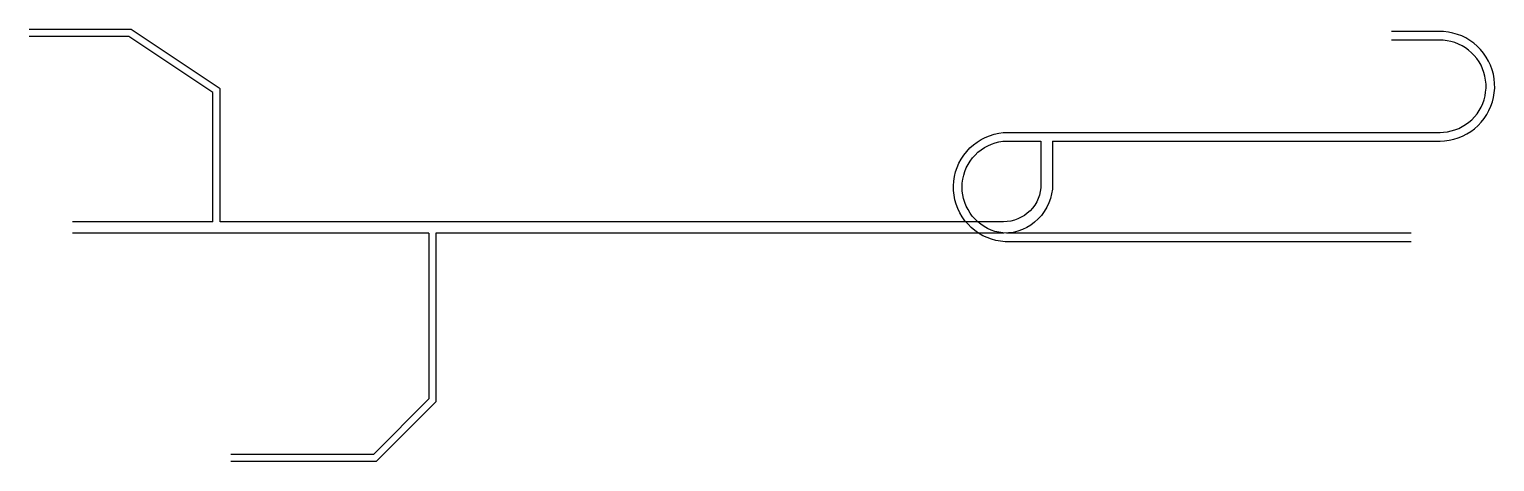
# Model space of a CAD drawing. Header units: metres. Extents: x 4320 to 5338, y 10054 to 10354.
import ezdxf

# ---------------------------------------------------------------- set-up
doc = ezdxf.new("R2010")
doc.units = ezdxf.units.M
for name, color, linetype in [('ACCESS_200_LEFT', 2, 'Continuous'), ('ACCESS_200_RIGHT', 2, 'Continuous'), ('DRIFT_200_01_LEFT', 4, 'Continuous'), ('DRIFT_200_01_RIGHT', 4, 'Continuous'), ('DRIFT_200_02_LEFT', 5, 'Continuous'), ('DRIFT_200_02_RIGHT', 5, 'Continuous'), ('DRIFT_200_03_LEFT', 5, 'Continuous'), ('DRIFT_200_03_RIGHT', 5, 'Continuous'), ('RAMP_LEFT', 1, 'Continuous'), ('RAMP_RIGHT', 1, 'Continuous')]:
    doc.layers.add(name, color=color, linetype=linetype)

msp = doc.modelspace()

# ---------------------------------------------------------------- linework, layer by layer
at = {"layer": 'ACCESS_200_LEFT'}
msp.add_polyline3d([(5030.8, 10277, 199.5), (5030.8, 10246.9, 200), (5030.7, 10243.7, 200), (5030.2, 10240.4, 200), (5029.4, 10237.1, 200), (5028.3, 10234, 200), (5026.8, 10231, 200), (5025.1, 10228.1, 200), (5023.1, 10225.4, 200), (5020.9, 10223, 200), (5018.4, 10220.7, 200), (5015.7, 10218.7, 200), (5012.9, 10217, 200), (5009.9, 10215.6, 200), (5006.7, 10214.5, 200), (5003.5, 10213.6, 200), (5000.2, 10213.2, 200), (4996.9, 10213, 200), (4700, 10213, 200)], dxfattribs=at)
at = {"layer": 'ACCESS_200_RIGHT'}
msp.add_polyline3d([(5022.8, 10277, 200.5), (5022.8, 10247.1, 200), (5022.7, 10244.5, 200), (5022.3, 10241.9, 200), (5021.7, 10239.5, 200), (5020.9, 10237.1, 200), (5019.8, 10234.7, 200), (5018.5, 10232.6, 200), (5016.9, 10230.5, 200), (5015.2, 10228.6, 200), (5013.3, 10226.9, 200), (5011.3, 10225.4, 200), (5009.1, 10224.1, 200), (5006.8, 10223, 200), (5004.4, 10222.1, 200), (5001.9, 10221.5, 200), (4999.4, 10221.1, 200), (4996.7, 10221, 200), (4700, 10221, 200)], dxfattribs=at)
at = {"layer": 'DRIFT_200_01_LEFT'}
for points in [[(4597.5, 10213, 200), (4350, 10213, 200)], [(4700, 10213, 200), (4602.5, 10213, 200)]]:
    msp.add_polyline3d(points, dxfattribs=at)
at = {"layer": 'DRIFT_200_01_RIGHT'}
for points in [[(4447.5, 10221, 200), (4350, 10221, 200)], [(4700, 10221, 200), (4452.5, 10221, 200)]]:
    msp.add_polyline3d(points, dxfattribs=at)
at = {"layer": 'DRIFT_200_02_LEFT'}
msp.add_polyline3d([(4602.5, 10213, 200), (4602.5, 10096, 200), (4561, 10054.5, 200), (4460, 10054.5, 200)], dxfattribs=at)
at = {"layer": 'DRIFT_200_02_RIGHT'}
msp.add_polyline3d([(4597.5, 10213, 200), (4597.5, 10098, 200), (4559, 10059.5, 200), (4460, 10059.5, 200)], dxfattribs=at)
at = {"layer": 'DRIFT_200_03_LEFT'}
msp.add_polyline3d([(4447.5, 10221, 200), (4447.5, 10310.7, 200), (4389.2, 10349.5, 200), (4320, 10349.5, 200)], dxfattribs=at)
at = {"layer": 'DRIFT_200_03_RIGHT'}
msp.add_polyline3d([(4452.5, 10221, 200), (4452.5, 10313.3, 200), (4390.8, 10354.5, 200), (4320, 10354.5, 200)], dxfattribs=at)
at = {"layer": 'RAMP_LEFT'}
msp.add_polyline3d([(5279.9, 10207, 250), (5276.9, 10207, 249.6), (5273.9, 10207, 249.3), (5270.9, 10207, 248.9), (5267.9, 10207, 248.6), (5264.9, 10207, 248.2), (5261.9, 10207, 247.8), (5258.9, 10207, 247.5), (5255.9, 10207, 247.1), (5252.9, 10207, 246.8), (5249.9, 10207, 246.4), (5246.9, 10207, 246), (5243.9, 10207, 245.7), (5240.9, 10207, 245.3), (5237.9, 10207, 245), (5234.9, 10207, 244.6), (5231.9, 10207, 244.2), (5228.9, 10207, 243.9), (5225.9, 10207, 243.5), (5222.9, 10207, 243.2), (5219.9, 10207, 242.8), (5216.9, 10207, 242.4), (5213.9, 10207, 242.1), (5210.9, 10207, 241.7), (5207.9, 10207, 241.4), (5204.9, 10207, 241), (5201.9, 10207, 240.6), (5198.9, 10207, 240.3), (5195.9, 10207, 239.9), (5192.9, 10207, 239.6), (5189.9, 10207, 239.2), (5186.9, 10207, 238.8), (5183.9, 10207, 238.5), (5180.9, 10207, 238.1), (5177.9, 10207, 237.8), (5175, 10207, 237.4), (5172, 10207, 237.1), (5169, 10207, 236.7), (5166, 10207, 236.3), (5163, 10207, 236), (5160, 10207, 235.6), (5157, 10207, 235.3), (5154, 10207, 234.9), (5151, 10207, 234.5), (5148, 10207, 234.2), (5145, 10207, 233.8), (5142, 10207, 233.5), (5139, 10207, 233.1), (5136, 10207, 232.7), (5133, 10207, 232.4), (5130, 10207, 232), (5127, 10207, 231.7), (5124, 10207, 231.3), (5121, 10207, 230.9), (5118, 10207, 230.6), (5115, 10207, 230.2), (5112, 10207, 229.9), (5109, 10207, 229.5), (5106, 10207, 229.1), (5103, 10207, 228.8), (5100, 10207, 228.4), (5097, 10207, 228.1), (5094, 10207, 227.7), (5091, 10207, 227.3), (5088, 10207, 227), (5085, 10207, 226.6), (5082, 10207, 226.3), (5079, 10207, 225.9), (5076, 10207, 225.5), (5073, 10207, 225.2), (5070, 10207, 224.8), (5067, 10207, 224.5), (5064, 10207, 224.1), (5061, 10207, 223.7), (5058, 10207, 223.4), (5055, 10207, 223), (5052, 10207, 222.7), (5049.1, 10207, 222.3), (5046.1, 10207, 221.9), (5043.1, 10207, 221.6), (5040.1, 10207, 221.2), (5037.1, 10207, 220.9), (5034.1, 10207, 220.5), (5031.1, 10207, 220.1), (5028.1, 10207, 219.8), (5025.1, 10207, 219.4), (5022.1, 10207, 219.1), (5019.1, 10207, 218.7), (5016.1, 10207, 218.3), (5013.1, 10207, 218), (5010.1, 10207, 217.6), (5007.1, 10207, 217.3), (5004.1, 10207, 216.9), (5001.1, 10207, 216.5), (5000, 10207, 216.4), (4997.9, 10207.1, 216.2), (4994.7, 10207.4, 215.8), (4991.5, 10208, 215.5), (4988.4, 10208.8, 215.1), (4985.3, 10210, 214.7), (4982.4, 10211.3, 214.4), (4979.5, 10213, 214), (4976.9, 10214.8, 213.7), (4974.4, 10216.9, 213.3), (4972.1, 10219.2, 212.9), (4970, 10221.7, 212.6), (4968.1, 10224.4, 212.2), (4966.4, 10227.2, 211.9), (4965, 10230.1, 211.5), (4963.9, 10233.1, 211.2), (4963, 10236.3, 210.8), (4962.4, 10239.5, 210.4), (4962.1, 10242.7, 210.1), (4962, 10246, 209.7), (4962.2, 10249.2, 209.4), (4962.7, 10252.4, 209), (4963.5, 10255.6, 208.6), (4964.5, 10258.7, 208.3), (4965.8, 10261.7, 207.9), (4967.4, 10264.5, 207.6), (4969.2, 10267.2, 207.2), (4971.2, 10269.8, 206.8), (4973.4, 10272.2, 206.5), (4975.8, 10274.3, 206.1), (4978.4, 10276.3, 205.8), (4981.2, 10278, 205.4), (4984.1, 10279.5, 205), (4987.1, 10280.7, 204.7), (4990.2, 10281.7, 204.3), (4993.4, 10282.4, 204), (4996.6, 10282.8, 203.6), (4999.9, 10283, 203.2), (5000, 10283, 203.2), (5002.9, 10283, 202.9), (5005.9, 10283, 202.5), (5008.9, 10283, 202.2), (5011.9, 10283, 201.8), (5014.9, 10283, 201.4), (5017.9, 10283, 201.1), (5020.8, 10283, 200.7), (5023.8, 10283, 200.4), (5026.8, 10283, 200), (5029.8, 10283, 199.6), (5032.8, 10283, 199.3), (5035.8, 10283, 198.9), (5038.8, 10283, 198.6), (5041.8, 10283, 198.2), (5044.8, 10283, 197.8), (5047.8, 10283, 197.5), (5050.8, 10283, 197.1), (5053.8, 10283, 196.8), (5056.8, 10283, 196.4), (5059.8, 10283, 196), (5062.8, 10283, 195.7), (5065.8, 10283, 195.3), (5068.8, 10283, 195), (5071.8, 10283, 194.6), (5074.8, 10283, 194.2), (5077.8, 10283, 193.9), (5080.8, 10283, 193.5), (5083.8, 10283, 193.2), (5086.8, 10283, 192.8), (5089.8, 10283, 192.4), (5092.8, 10283, 192.1), (5095.8, 10283, 191.7), (5098.8, 10283, 191.4), (5101.8, 10283, 191), (5104.8, 10283, 190.6), (5107.8, 10283, 190.3), (5110.8, 10283, 189.9), (5113.8, 10283, 189.6), (5116.8, 10283, 189.2), (5119.8, 10283, 188.8), (5122.8, 10283, 188.5), (5125.8, 10283, 188.1), (5128.8, 10283, 187.8), (5131.8, 10283, 187.4), (5134.8, 10283, 187.1), (5137.8, 10283, 186.7), (5140.8, 10283, 186.3), (5143.8, 10283, 186), (5146.7, 10283, 185.6), (5149.7, 10283, 185.3), (5152.7, 10283, 184.9), (5155.7, 10283, 184.5), (5158.7, 10283, 184.2), (5161.7, 10283, 183.8), (5164.7, 10283, 183.5), (5167.7, 10283, 183.1), (5170.7, 10283, 182.7), (5173.7, 10283, 182.4), (5176.7, 10283, 182), (5179.7, 10283, 181.7), (5182.7, 10283, 181.3), (5185.7, 10283, 180.9), (5188.7, 10283, 180.6), (5191.7, 10283, 180.2), (5194.7, 10283, 179.9), (5197.7, 10283, 179.5), (5200.7, 10283, 179.1), (5203.7, 10283, 178.8), (5206.7, 10283, 178.4), (5209.7, 10283, 178.1), (5212.7, 10283, 177.7), (5215.7, 10283, 177.3), (5218.7, 10283, 177), (5221.7, 10283, 176.6), (5224.7, 10283, 176.3), (5227.7, 10283, 175.9), (5230.7, 10283, 175.5), (5233.7, 10283, 175.2), (5236.7, 10283, 174.8), (5239.7, 10283, 174.5), (5242.7, 10283, 174.1), (5245.7, 10283, 173.7), (5248.7, 10283, 173.4), (5251.7, 10283, 173), (5254.7, 10283, 172.7), (5257.7, 10283, 172.3), (5260.7, 10283, 171.9), (5263.7, 10283, 171.6), (5266.7, 10283, 171.2), (5269.6, 10283, 170.9), (5272.6, 10283, 170.5), (5275.6, 10283, 170.1), (5278.6, 10283, 169.8), (5281.6, 10283, 169.4), (5284.6, 10283, 169.1), (5287.6, 10283, 168.7), (5290.6, 10283, 168.3), (5293.6, 10283, 168), (5296.6, 10283, 167.6), (5299.6, 10283, 167.3), (5300, 10283, 167.2), (5302.4, 10283.1, 166.9), (5305.1, 10283.4, 166.5), (5307.8, 10284, 166.2), (5310.4, 10284.7, 165.8), (5313, 10285.7, 165.5), (5315.4, 10287, 165.1), (5317.8, 10288.4, 164.7), (5320, 10290, 164.4), (5322, 10291.8, 164), (5324, 10293.8, 163.7), (5325.7, 10295.9, 163.3), (5327.2, 10298.2, 162.9), (5328.6, 10300.6, 162.6), (5329.7, 10303.1, 162.2), (5330.6, 10305.6, 161.9), (5331.3, 10308.3, 161.5), (5331.7, 10311, 161.2), (5332, 10313.7, 160.8), (5332, 10316.5, 160.4), (5331.7, 10319.2, 160.1), (5331.2, 10321.9, 159.7), (5330.5, 10324.5, 159.4), (5329.6, 10327.1, 159), (5328.5, 10329.6, 158.6), (5327.1, 10332, 158.3), (5325.6, 10334.2, 157.9), (5323.8, 10336.4, 157.6), (5321.9, 10338.3, 157.2), (5319.8, 10340.1, 156.8), (5317.6, 10341.7, 156.5), (5315.3, 10343.1, 156.1), (5312.8, 10344.3, 155.8), (5310.2, 10345.3, 155.4), (5307.6, 10346.1, 155), (5304.9, 10346.6, 154.7), (5302.2, 10346.9, 154.3), (5300, 10347, 154), (5299.4, 10347, 154), (5296.4, 10347, 153.6), (5293.4, 10347, 153.2), (5290.4, 10347, 152.9), (5287.4, 10347, 152.5), (5284.4, 10347, 152.2), (5281.4, 10347, 151.8), (5278.4, 10347, 151.4), (5275.4, 10347, 151.1), (5272.4, 10347, 150.7), (5269.4, 10347, 150.4), (5266.4, 10347, 150)], dxfattribs=at)
at = {"layer": 'RAMP_RIGHT'}
for points in [[(5030.8, 10277, 199.5), (5033.8, 10277, 199.2), (5036.8, 10277, 198.8), (5039.8, 10277, 198.4), (5042.8, 10277, 198.1), (5045.8, 10277, 197.7), (5048.8, 10277, 197.4), (5051.8, 10277, 197), (5054.8, 10277, 196.6), (5057.8, 10277, 196.3), (5060.7, 10277, 195.9), (5063.7, 10277, 195.6), (5066.7, 10277, 195.2), (5069.7, 10277, 194.9), (5072.7, 10277, 194.5), (5075.7, 10277, 194.1), (5078.7, 10277, 193.8), (5081.7, 10277, 193.4), (5084.7, 10277, 193.1), (5087.7, 10277, 192.7), (5090.7, 10277, 192.3), (5093.6, 10277, 192), (5096.6, 10277, 191.6), (5099.6, 10277, 191.3), (5102.6, 10277, 190.9), (5105.6, 10277, 190.5), (5108.6, 10277, 190.2), (5111.6, 10277, 189.8), (5114.6, 10277, 189.5), (5117.6, 10277, 189.1), (5120.6, 10277, 188.8), (5123.5, 10277, 188.4), (5126.5, 10277, 188), (5129.5, 10277, 187.7), (5132.5, 10277, 187.3), (5135.5, 10277, 187), (5138.5, 10277, 186.6), (5141.5, 10277, 186.2), (5144.5, 10277, 185.9), (5147.5, 10277, 185.5), (5150.5, 10277, 185.2), (5153.4, 10277, 184.8), (5156.4, 10277, 184.4), (5159.4, 10277, 184.1), (5162.4, 10277, 183.7), (5165.4, 10277, 183.4), (5168.4, 10277, 183), (5171.4, 10277, 182.7), (5174.4, 10277, 182.3), (5177.4, 10277, 181.9), (5180.4, 10277, 181.6), (5183.4, 10277, 181.2), (5186.3, 10277, 180.9), (5189.3, 10277, 180.5), (5192.3, 10277, 180.1), (5195.3, 10277, 179.8), (5198.3, 10277, 179.4), (5201.3, 10277, 179.1), (5204.3, 10277, 178.7), (5207.3, 10277, 178.3), (5210.3, 10277, 178), (5213.3, 10277, 177.6), (5216.2, 10277, 177.3), (5219.2, 10277, 176.9), (5222.2, 10277, 176.6), (5225.2, 10277, 176.2), (5228.2, 10277, 175.8), (5231.2, 10277, 175.5), (5234.2, 10277, 175.1), (5237.2, 10277, 174.8), (5240.2, 10277, 174.4), (5243.2, 10277, 174), (5246.1, 10277, 173.7), (5249.1, 10277, 173.3), (5252.1, 10277, 173), (5255.1, 10277, 172.6), (5258.1, 10277, 172.2), (5261.1, 10277, 171.9), (5264.1, 10277, 171.5), (5267.1, 10277, 171.2), (5270.1, 10277, 170.8), (5273.1, 10277, 170.5), (5276.1, 10277, 170.1), (5279, 10277, 169.7), (5282, 10277, 169.4), (5285, 10277, 169), (5288, 10277, 168.7), (5291, 10277, 168.3), (5294, 10277, 167.9), (5297, 10277, 167.6), (5300, 10277, 167.2), (5300, 10277, 167.2), (5303.2, 10277.1, 166.9), (5306.4, 10277.5, 166.5), (5309.6, 10278.2, 166.1), (5312.7, 10279.2, 165.8), (5315.7, 10280.4, 165.4), (5318.6, 10281.9, 165.1), (5321.4, 10283.6, 164.7), (5324, 10285.5, 164.4), (5326.4, 10287.7, 164), (5328.6, 10290, 163.6), (5330.7, 10292.6, 163.3), (5332.5, 10295.3, 162.9), (5334, 10298.1, 162.6), (5335.4, 10301.1, 162.2), (5336.4, 10304.1, 161.8), (5337.2, 10307.3, 161.5), (5337.7, 10310.5, 161.1), (5338, 10313.7, 160.8), (5337.9, 10317, 160.4), (5337.6, 10320.2, 160), (5337.1, 10323.4, 159.7), (5336.2, 10326.5, 159.3), (5335.1, 10329.6, 159), (5333.7, 10332.5, 158.6), (5332.1, 10335.3, 158.3), (5330.3, 10338, 157.9), (5328.2, 10340.5, 157.5), (5325.9, 10342.8, 157.2), (5323.4, 10344.9, 156.8), (5320.8, 10346.8, 156.5), (5318, 10348.5, 156.1), (5315.1, 10349.9, 155.7), (5312.1, 10351, 155.4), (5308.9, 10351.9, 155), (5305.8, 10352.6, 154.7), (5302.5, 10352.9, 154.3), (5300, 10353, 154), (5299.3, 10353, 153.9), (5296.3, 10353, 153.6), (5293.4, 10353, 153.2), (5290.4, 10353, 152.9), (5287.4, 10353, 152.5), (5284.4, 10353, 152.2), (5281.4, 10353, 151.8), (5278.4, 10353, 151.4), (5275.4, 10353, 151.1), (5272.4, 10353, 150.7), (5269.4, 10353, 150.4), (5266.4, 10353, 150)], [(5279.9, 10213, 250), (5276.9, 10213, 249.6), (5273.9, 10213, 249.3), (5270.9, 10213, 248.9), (5267.9, 10213, 248.6), (5264.9, 10213, 248.2), (5261.9, 10213, 247.8), (5258.9, 10213, 247.5), (5255.9, 10213, 247.1), (5253, 10213, 246.8), (5250, 10213, 246.4), (5247, 10213, 246.1), (5244, 10213, 245.7), (5241, 10213, 245.3), (5238, 10213, 245), (5235, 10213, 244.6), (5232, 10213, 244.3), (5229, 10213, 243.9), (5226, 10213, 243.5), (5223.1, 10213, 243.2), (5220.1, 10213, 242.8), (5217.1, 10213, 242.5), (5214.1, 10213, 242.1), (5211.1, 10213, 241.7), (5208.1, 10213, 241.4), (5205.1, 10213, 241), (5202.1, 10213, 240.7), (5199.1, 10213, 240.3), (5196.1, 10213, 240), (5193.1, 10213, 239.6), (5190.2, 10213, 239.2), (5187.2, 10213, 238.9), (5184.2, 10213, 238.5), (5181.2, 10213, 238.2), (5178.2, 10213, 237.8), (5175.2, 10213, 237.4), (5172.2, 10213, 237.1), (5169.2, 10213, 236.7), (5166.2, 10213, 236.4), (5163.2, 10213, 236), (5160.3, 10213, 235.6), (5157.3, 10213, 235.3), (5154.3, 10213, 234.9), (5151.3, 10213, 234.6), (5148.3, 10213, 234.2), (5145.3, 10213, 233.9), (5142.3, 10213, 233.5), (5139.3, 10213, 233.1), (5136.3, 10213, 232.8), (5133.3, 10213, 232.4), (5130.4, 10213, 232.1), (5127.4, 10213, 231.7), (5124.4, 10213, 231.3), (5121.4, 10213, 231), (5118.4, 10213, 230.6), (5115.4, 10213, 230.3), (5112.4, 10213, 229.9), (5109.4, 10213, 229.5), (5106.4, 10213, 229.2), (5103.4, 10213, 228.8), (5100.4, 10213, 228.5), (5097.5, 10213, 228.1), (5094.5, 10213, 227.8), (5091.5, 10213, 227.4), (5088.5, 10213, 227), (5085.5, 10213, 226.7), (5082.5, 10213, 226.3), (5079.5, 10213, 226), (5076.5, 10213, 225.6), (5073.5, 10213, 225.2), (5070.5, 10213, 224.9), (5067.6, 10213, 224.5), (5064.6, 10213, 224.2), (5061.6, 10213, 223.8), (5058.6, 10213, 223.4), (5055.6, 10213, 223.1), (5052.6, 10213, 222.7), (5049.6, 10213, 222.4), (5046.6, 10213, 222), (5043.6, 10213, 221.7), (5040.6, 10213, 221.3), (5037.6, 10213, 220.9), (5034.7, 10213, 220.6), (5031.7, 10213, 220.2), (5028.7, 10213, 219.9), (5025.7, 10213, 219.5), (5022.7, 10213, 219.1), (5019.7, 10213, 218.8), (5016.7, 10213, 218.4), (5013.7, 10213, 218.1), (5010.7, 10213, 217.7), (5007.7, 10213, 217.3), (5004.8, 10213, 217), (5001.8, 10213, 216.6), (5000, 10213, 216.4), (4998.9, 10213, 216.3), (4996.2, 10213.2, 215.9), (4993.5, 10213.7, 215.6), (4990.8, 10214.3, 215.2), (4988.2, 10215.2, 214.8), (4985.7, 10216.4, 214.5), (4983.3, 10217.7, 214.1), (4981.1, 10219.2, 213.8), (4978.9, 10220.9, 213.4), (4977, 10222.8, 213), (4975.1, 10224.8, 212.7), (4973.5, 10227, 212.3), (4972.1, 10229.4, 212), (4970.8, 10231.8, 211.6), (4969.8, 10234.3, 211.2), (4969, 10237, 210.9), (4968.5, 10239.6, 210.5), (4968.1, 10242.3, 210.2), (4968, 10245.1, 209.8), (4968.1, 10247.8, 209.5), (4968.5, 10250.5, 209.1), (4969.1, 10253.2, 208.7), (4969.9, 10255.8, 208.4), (4970.9, 10258.3, 208), (4972.1, 10260.8, 207.7), (4973.6, 10263.1, 207.3), (4975.2, 10265.3, 206.9), (4977, 10267.3, 206.6), (4979, 10269.2, 206.2), (4981.2, 10270.9, 205.9), (4983.5, 10272.4, 205.5), (4985.9, 10273.7, 205.1), (4988.4, 10274.8, 204.8), (4990.9, 10275.7, 204.4), (4993.6, 10276.4, 204.1), (4996.3, 10276.8, 203.7), (4999, 10277, 203.4), (5000, 10277, 203.2), (5001.9, 10277, 203), (5004.9, 10277, 202.6), (5007.9, 10277, 202.3), (5010.9, 10277, 201.9), (5013.9, 10277, 201.6), (5016.9, 10277, 201.2), (5019.9, 10277, 200.8), (5022.8, 10277, 200.5)]]:
    msp.add_polyline3d(points, dxfattribs=at)

doc.saveas('drawing.dxf')
